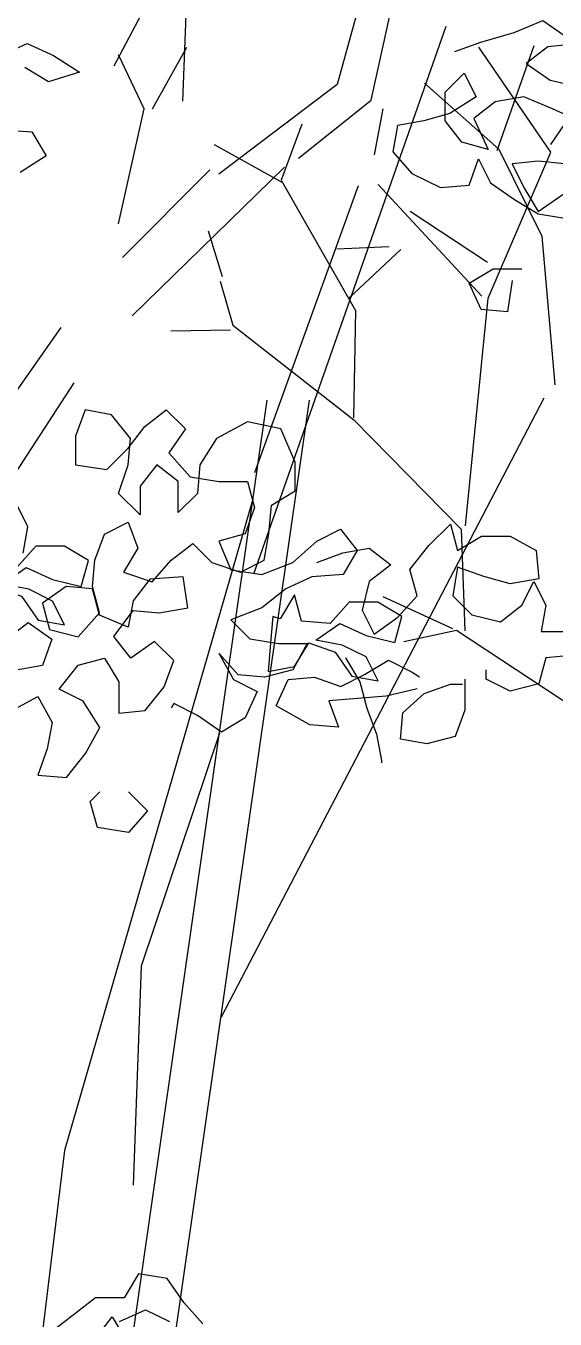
# Model space of a CAD drawing. Header units: metres. Extents: x 37 to 217, y 53 to 242.
# Drawn here: x 134.592 to 136.23, y 221.931 to 225.935 of the extents above; entities that cross this region are included whole.
import ezdxf

# ---------------------------------------------------------------- set-up
doc = ezdxf.new("R2010")
doc.units = ezdxf.units.M
doc.layers.add('DGPRO_Arboles existentes', color=7, linetype='Continuous')

# ---------------------------------------------------------------- blocks, each defined once
blk = doc.blocks.new('Celtis tala VISTA 250 gris')
at = {"color": 252}
for p, q in [((2391.4908, 1078.5062), (2390.9137, 1077.4036)), ((2391.4908, 1078.5062), (2390.9137, 1077.4036)), ((2391.1507, 1077.9743), (2391.1262, 1077.2961)), ((2391.1507, 1077.9743), (2391.1262, 1077.2961)), ((2391.7615, 1077.9154), (2391.6052, 1077.347)), ((2391.7615, 1077.9154), (2391.6052, 1077.347)), ((2391.7096, 1077.2983), (2391.8387, 1077.8803)), ((2391.7096, 1077.2983), (2391.8387, 1077.8803)), ((2391.9414, 1077.5267), (2391.3459, 1075.8318)), ((2391.9414, 1077.5267), (2391.3459, 1075.8318)), ((2391.0068, 1077.2723), (2390.9276, 1077.4388)), ((2391.0068, 1077.2723), (2390.9276, 1077.4388)), ((2391.0333, 1077.2723), (2391.139, 1077.4626)), ((2391.0333, 1077.2723), (2391.139, 1077.4626)), ((2392.2659, 1077.1378), (2392.0436, 1077.4627)), ((2392.2659, 1077.1378), (2392.0436, 1077.4627)), ((2392.0998, 1077.1432), (2392.2143, 1077.4683)), ((2392.0998, 1077.1432), (2392.2143, 1077.4683)), ((2392.266, 1077.1616), (2392.4332, 1077.4066)), ((2392.266, 1077.1616), (2392.4332, 1077.4066)), ((2391.6052, 1077.347), (2391.2386, 1077.0699)), ((2391.6052, 1077.347), (2391.2386, 1077.0699)), ((2391.8752, 1077.3516), (2392.1054, 1077.1468)), ((2391.8752, 1077.3516), (2392.1054, 1077.1468)), ((2391.4855, 1077.1188), (2391.7096, 1077.2983)), ((2391.4855, 1077.1188), (2391.7096, 1077.2983)), ((2390.9276, 1076.9155), (2391.0068, 1077.2723)), ((2390.9276, 1076.9155), (2391.0068, 1077.2723)), ((2391.7204, 1077.1296), (2391.7468, 1077.2723)), ((2391.7204, 1077.1296), (2391.7468, 1077.2723)), ((2391.4957, 1077.2241), (2391.4315, 1077.0511)), ((2391.4957, 1077.2241), (2391.4315, 1077.0511)), ((2391.437, 1077.0428), (2391.2248, 1077.1603)), ((2391.437, 1077.0428), (2391.2248, 1077.1603)), ((2392.0728, 1076.6855), (2392.2659, 1077.1378)), ((2392.0728, 1076.6855), (2392.2659, 1077.1378)), ((2392.1054, 1077.1468), (2392.2389, 1076.8783)), ((2392.1054, 1077.1468), (2392.2389, 1076.8783)), ((2391.2108, 1077.0826), (2390.9398, 1076.8117)), ((2391.2108, 1077.0826), (2390.9398, 1076.8117)), ((2391.4416, 1077.0916), (2390.9699, 1076.6312)), ((2391.4416, 1077.0916), (2390.9699, 1076.6312)), ((2391.3501, 1076.1461), (2391.6707, 1077.035)), ((2391.3501, 1076.1461), (2391.6707, 1077.035)), ((2391.4315, 1077.0511), (2391.6617, 1076.6481)), ((2391.4315, 1077.0511), (2391.6617, 1076.6481)), ((2392.0529, 1076.6918), (2391.7319, 1077.0378)), ((2392.0529, 1076.6918), (2391.7319, 1077.0378)), ((2391.8313, 1076.9551), (2392.0704, 1076.7973)), ((2391.8313, 1076.9551), (2392.0704, 1076.7973)), ((2391.2494, 1076.7517), (2391.2059, 1076.8933)), ((2391.2494, 1076.7517), (2391.2059, 1076.8933)), ((2392.2389, 1076.8783), (2392.2787, 1076.4181)), ((2392.2389, 1076.8783), (2392.2787, 1076.4181)), ((2391.6037, 1076.8382), (2391.7657, 1076.8461)), ((2391.6037, 1076.8382), (2391.7657, 1076.8461)), ((2391.8021, 1076.8364), (2391.6412, 1076.6863)), ((2391.8021, 1076.8364), (2391.6412, 1076.6863)), ((2391.2422, 1076.7381), (2391.2817, 1076.6028)), ((2391.2422, 1076.7381), (2391.2817, 1076.6028)), ((2392.0024, 1075.9814), (2392.0728, 1076.6855)), ((2392.0024, 1075.9814), (2392.0728, 1076.6855)), ((2391.6617, 1076.6481), (2391.6554, 1076.3152)), ((2391.6617, 1076.6481), (2391.6554, 1076.3152)), ((2390.7492, 1076.595), (2390.2675, 1075.9089)), ((2390.7492, 1076.595), (2390.2675, 1075.9089)), ((2391.2817, 1076.6028), (2391.6568, 1076.3097)), ((2391.2817, 1076.6028), (2391.6568, 1076.3097)), ((2391.2742, 1076.5867), (2391.0898, 1076.584)), ((2391.2742, 1076.5867), (2391.0898, 1076.584)), ((2390.7893, 1076.4235), (2390.3879, 1075.8095)), ((2390.7893, 1076.4235), (2390.3879, 1075.8095)), ((2390.729, 1071.7785), (2391.3881, 1076.3701)), ((2390.729, 1071.7785), (2391.3881, 1076.3701)), ((2390.9554, 1072.4418), (2391.5192, 1076.3701)), ((2390.9554, 1072.4418), (2391.5192, 1076.3701)), ((2392.2442, 1076.3759), (2391.2453, 1074.4601)), ((2392.2442, 1076.3759), (2391.2453, 1074.4601)), ((2391.6568, 1076.3097), (2391.9891, 1075.9711)), ((2391.6568, 1076.3097), (2391.9891, 1075.9711)), ((2391.3441, 1076.0633), (2390.761, 1074.0478)), ((2391.3441, 1076.0633), (2390.761, 1074.0478)), ((2391.9891, 1075.9711), (2392, 1075.6564)), ((2391.9891, 1075.9711), (2392, 1075.6564)), ((2391.9632, 1075.6623), (2391.7472, 1075.7615)), ((2391.9632, 1075.6623), (2391.7472, 1075.7615)), ((2391.9742, 1075.6577), (2391.8116, 1075.6218)), ((2391.9742, 1075.6577), (2391.8116, 1075.6218)), ((2392.3441, 1075.414), (2391.9742, 1075.6577)), ((2392.3441, 1075.414), (2391.9742, 1075.6577)), ((2391.2402, 1075.3394), (2390.9981, 1074.6186)), ((2391.2402, 1075.3394), (2390.9981, 1074.6186)), ((2390.9981, 1074.6186), (2390.9736, 1073.9403)), ((2390.9981, 1074.6186), (2390.9736, 1073.9403)), ((2390.761, 1074.0478), (2390.5682, 1072.462)), ((2390.761, 1074.0478), (2390.5682, 1072.462))]:
    blk.add_line(p, q, dxfattribs=at)
for points in [[(2390.5563, 1077.2077), (2390.6597, 1077.2004), (2390.7041, 1077.1266), (2390.6229, 1077.0748)], [(2390.5635, 1077.4367), (2390.6447, 1077.4738), (2390.726, 1077.4369), (2390.8073, 1077.3853), (2390.7113, 1077.3556), (2390.6374, 1077.3999)], [(2391.9686, 1077.4491), (2392.0499, 1077.4787), (2392.1533, 1077.5084), (2392.2419, 1077.5454), (2392.3158, 1077.4938), (2392.3971, 1077.4717), (2392.4561, 1077.5308)], [(2392.338, 1077.4716), (2392.2567, 1077.4642), (2392.1903, 1077.4124), (2392.2642, 1077.3607), (2392.3603, 1077.3387)], [(2392.353, 1077.2352), (2392.2717, 1077.2721), (2392.183, 1077.309), (2392.0943, 1077.2941), (2392.0279, 1077.2423), (2392.0723, 1077.1463), (2391.991, 1077.1684), (2391.9393, 1077.2349), (2391.9392, 1077.3235), (2391.9982, 1077.3827), (2392.0352, 1077.3088), (2391.954, 1077.257), (2391.8728, 1077.2348), (2391.7915, 1077.2199), (2391.7768, 1077.1387), (2391.836, 1077.0722), (2391.9247, 1077.028), (2392.0133, 1077.0354), (2392.0428, 1077.1167), (2392.0798, 1077.0429), (2392.1537, 1076.9912), (2392.2276, 1076.947), (2392.3163, 1076.9323)], [(2392.3088, 1077.1022), (2392.2275, 1077.1095), (2392.1462, 1077.1021), (2392.1832, 1077.0282), (2392.2276, 1076.9544), (2392.3236, 1077.021)], [(2391.9686, 1077.4491), (2392.0499, 1077.4787), (2392.1533, 1077.5084), (2392.2419, 1077.5454), (2392.3158, 1077.4938), (2392.3971, 1077.4717), (2392.4561, 1077.5308)], [(2392.338, 1077.4716), (2392.2567, 1077.4642), (2392.1903, 1077.4124), (2392.2642, 1077.3607), (2392.3603, 1077.3387)], [(2392.353, 1077.2352), (2392.2717, 1077.2721), (2392.183, 1077.309), (2392.0943, 1077.2941), (2392.0279, 1077.2423), (2392.0723, 1077.1463), (2391.991, 1077.1684), (2391.9393, 1077.2349), (2391.9392, 1077.3235), (2391.9982, 1077.3827), (2392.0352, 1077.3088), (2391.954, 1077.257), (2391.8728, 1077.2348), (2391.7915, 1077.2199), (2391.7768, 1077.1387), (2391.836, 1077.0722), (2391.9247, 1077.028), (2392.0133, 1077.0354), (2392.0428, 1077.1167), (2392.0798, 1077.0429), (2392.1537, 1076.9912), (2392.2276, 1076.947), (2392.3163, 1076.9323)], [(2392.3088, 1077.1022), (2392.2275, 1077.1095), (2392.1462, 1077.1021), (2392.1832, 1077.0282), (2392.2276, 1076.9544), (2392.3236, 1077.021)], [(2392.1466, 1076.7401), (2392.1319, 1076.644), (2392.0506, 1076.6513), (2392.0136, 1076.7325), (2392.0874, 1076.7769), (2392.1761, 1076.777)], [(2392.1466, 1076.7401), (2392.1319, 1076.644), (2392.0506, 1076.6513), (2392.0136, 1076.7325), (2392.0874, 1076.7769), (2392.1761, 1076.777)], [(2390.6328, 1075.8965), (2390.6475, 1075.9777), (2390.6105, 1076.0516)], [(2390.5814, 1075.6305), (2390.6478, 1075.6822), (2390.7217, 1075.6306), (2390.6923, 1075.5493), (2390.611, 1075.5344)], [(2390.5964, 1075.4088), (2390.6776, 1075.4532), (2390.722, 1075.372), (2390.7073, 1075.2907), (2390.6778, 1075.2094), (2390.7665, 1075.2021), (2390.8255, 1075.2761), (2390.8697, 1075.3574), (2390.818, 1075.4386), (2390.744, 1075.4755), (2390.8031, 1075.5494), (2390.8843, 1075.5716), (2390.9287, 1075.4978), (2390.9288, 1075.4018), (2391.0101, 1075.4092), (2391.0691, 1075.4831), (2391.0986, 1075.5644), (2391.0394, 1075.6235), (2390.9656, 1075.5717), (2390.9138, 1075.6382), (2390.9728, 1075.7195), (2391.0541, 1075.7122), (2391.1428, 1075.727), (2391.1279, 1075.823), (2391.0245, 1075.8156), (2390.9728, 1075.749), (2390.9581, 1075.6677), (2390.8694, 1075.7046), (2390.8472, 1075.7858), (2390.7659, 1075.7932), (2390.6921, 1075.7414), (2390.7143, 1075.6601), (2390.803, 1075.638), (2390.8694, 1075.712), (2390.8472, 1075.7932), (2390.8545, 1075.8745), (2390.884, 1075.9558), (2390.9578, 1075.9928), (2390.9874, 1075.9116), (2390.9432, 1075.8376), (2391.0319, 1075.8082), (2391.0909, 1075.8747), (2391.1574, 1075.9265), (2391.2165, 1075.8674), (2391.3052, 1075.838), (2391.379, 1075.875), (2391.3937, 1075.9563), (2391.401, 1076.0449), (2391.4749, 1076.0893), (2391.4748, 1076.178), (2391.4304, 1076.2814), (2391.3269, 1076.3034), (2391.2309, 1076.2516), (2391.1793, 1076.1703), (2391.172, 1076.0817), (2391.1129, 1076.0225), (2391.1128, 1076.1185), (2391.0463, 1076.1702), (2390.9947, 1076.1037), (2390.9947, 1076.015), (2390.9282, 1076.0814), (2390.9577, 1076.1701), (2390.965, 1076.2514), (2390.9058, 1076.3252), (2390.8245, 1076.3399), (2390.795, 1076.2586), (2390.7951, 1076.17), (2390.8912, 1076.1553), (2390.9576, 1076.2218), (2391.0093, 1076.2884), (2391.0757, 1076.3401), (2391.1349, 1076.2811), (2391.0832, 1076.2072), (2391.1498, 1076.1333), (2391.2384, 1076.1187), (2391.3271, 1076.1187), (2391.3493, 1076.0375), (2391.3199, 1075.9562), (2391.2386, 1075.934), (2391.2756, 1075.8453), (2391.3717, 1075.8307), (2391.4677, 1075.8677), (2391.5415, 1075.9342), (2391.6154, 1075.9712), (2391.6671, 1075.9048), (2391.6229, 1075.8309), (2391.5268, 1075.8234), (2391.4456, 1075.7864), (2391.3718, 1075.7272), (2391.2758, 1075.6902), (2391.3349, 1075.6311), (2391.4236, 1075.6165), (2391.5122, 1075.6165), (2391.468, 1075.5352), (2391.3794, 1075.513), (2391.2981, 1075.5203), (2391.2389, 1075.5867), (2391.2833, 1075.5055), (2391.3572, 1075.4686), (2391.3204, 1075.3873), (2391.2465, 1075.3429), (2391.1726, 1075.3946), (2391.0987, 1075.4315), (2391.0913, 1075.4167)], [(2390.6328, 1075.8965), (2390.6475, 1075.9777), (2390.6105, 1076.0516)], [(2390.5814, 1075.6305), (2390.6478, 1075.6822), (2390.7217, 1075.6306), (2390.6923, 1075.5493), (2390.611, 1075.5344)], [(2390.5964, 1075.4088), (2390.6776, 1075.4532), (2390.722, 1075.372), (2390.7073, 1075.2907), (2390.6778, 1075.2094), (2390.7665, 1075.2021), (2390.8255, 1075.2761), (2390.8697, 1075.3574), (2390.818, 1075.4386), (2390.744, 1075.4755), (2390.8031, 1075.5494), (2390.8843, 1075.5716), (2390.9287, 1075.4978), (2390.9288, 1075.4018), (2391.0101, 1075.4092), (2391.0691, 1075.4831), (2391.0986, 1075.5644), (2391.0394, 1075.6235), (2390.9656, 1075.5717), (2390.9138, 1075.6382), (2390.9728, 1075.7195), (2391.0541, 1075.7122), (2391.1428, 1075.727), (2391.1279, 1075.823), (2391.0245, 1075.8156), (2390.9728, 1075.749), (2390.9581, 1075.6677), (2390.8694, 1075.7046), (2390.8472, 1075.7858), (2390.7659, 1075.7932), (2390.6921, 1075.7414), (2390.7143, 1075.6601), (2390.803, 1075.638), (2390.8694, 1075.712), (2390.8472, 1075.7932), (2390.8545, 1075.8745), (2390.884, 1075.9558), (2390.9578, 1075.9928), (2390.9874, 1075.9116), (2390.9432, 1075.8376), (2391.0319, 1075.8082), (2391.0909, 1075.8747), (2391.1574, 1075.9265), (2391.2165, 1075.8674), (2391.3052, 1075.838), (2391.379, 1075.875), (2391.3937, 1075.9563), (2391.401, 1076.0449), (2391.4749, 1076.0893), (2391.4748, 1076.178), (2391.4304, 1076.2814), (2391.3269, 1076.3034), (2391.2309, 1076.2516), (2391.1793, 1076.1703), (2391.172, 1076.0817), (2391.1129, 1076.0225), (2391.1128, 1076.1185), (2391.0463, 1076.1702), (2390.9947, 1076.1037), (2390.9947, 1076.015), (2390.9282, 1076.0814), (2390.9577, 1076.1701), (2390.965, 1076.2514), (2390.9058, 1076.3252), (2390.8245, 1076.3399), (2390.795, 1076.2586), (2390.7951, 1076.17), (2390.8912, 1076.1553), (2390.9576, 1076.2218), (2391.0093, 1076.2884), (2391.0757, 1076.3401), (2391.1349, 1076.2811), (2391.0832, 1076.2072), (2391.1498, 1076.1333), (2391.2384, 1076.1187), (2391.3271, 1076.1187), (2391.3493, 1076.0375), (2391.3199, 1075.9562), (2391.2386, 1075.934), (2391.2756, 1075.8453), (2391.3717, 1075.8307), (2391.4677, 1075.8677), (2391.5415, 1075.9342), (2391.6154, 1075.9712), (2391.6671, 1075.9048), (2391.6229, 1075.8309), (2391.5268, 1075.8234), (2391.4456, 1075.7864), (2391.3718, 1075.7272), (2391.2758, 1075.6902), (2391.3349, 1075.6311), (2391.4236, 1075.6165), (2391.5122, 1075.6165), (2391.468, 1075.5352), (2391.3794, 1075.513), (2391.2981, 1075.5203), (2391.2389, 1075.5867), (2391.2833, 1075.5055), (2391.3572, 1075.4686), (2391.3204, 1075.3873), (2391.2465, 1075.3429), (2391.1726, 1075.3946), (2391.0987, 1075.4315), (2391.0913, 1075.4167)], [(2391.5416, 1075.8677), (2391.6228, 1075.8974), (2391.7041, 1075.9122), (2391.7706, 1075.8606), (2391.7042, 1075.8088), (2391.6821, 1075.7201), (2391.7191, 1075.6463), (2391.7929, 1075.6981), (2391.852, 1075.7646), (2391.8297, 1075.8458), (2391.8887, 1075.9198), (2391.9552, 1075.9863), (2391.9774, 1075.9051), (2392.0513, 1075.9495), (2392.1399, 1075.9496), (2392.2212, 1075.9053), (2392.2287, 1075.8167), (2392.14, 1075.8018), (2392.0588, 1075.8239), (2391.9775, 1075.8534), (2391.9628, 1075.7647), (2392.0219, 1075.7057), (2392.1106, 1075.6836), (2392.177, 1075.7353), (2392.2139, 1075.8093), (2392.2509, 1075.7354), (2392.2362, 1075.6541), (2392.3249, 1075.6542)], [(2392.3397, 1075.5804), (2392.2511, 1075.5729), (2392.229, 1075.4916), (2392.1403, 1075.4694), (2392.0664, 1075.5062), (2392.0664, 1075.5358)], [(2391.5416, 1075.8677), (2391.6228, 1075.8974), (2391.7041, 1075.9122), (2391.7706, 1075.8606), (2391.7042, 1075.8088), (2391.6821, 1075.7201), (2391.7191, 1075.6463), (2391.7929, 1075.6981), (2391.852, 1075.7646), (2391.8297, 1075.8458), (2391.8887, 1075.9198), (2391.9552, 1075.9863), (2391.9774, 1075.9051), (2392.0513, 1075.9495), (2392.1399, 1075.9496), (2392.2212, 1075.9053), (2392.2287, 1075.8167), (2392.14, 1075.8018), (2392.0588, 1075.8239), (2391.9775, 1075.8534), (2391.9628, 1075.7647), (2392.0219, 1075.7057), (2392.1106, 1075.6836), (2392.177, 1075.7353), (2392.2139, 1075.8093), (2392.2509, 1075.7354), (2392.2362, 1075.6541), (2392.3249, 1075.6542)], [(2392.3397, 1075.5804), (2392.2511, 1075.5729), (2392.229, 1075.4916), (2392.1403, 1075.4694), (2392.0664, 1075.5062), (2392.0664, 1075.5358)], [(2390.4354, 1075.8739), (2390.4281, 1075.7926), (2390.4208, 1075.7039), (2390.5021, 1075.7188), (2390.5463, 1075.7927), (2390.6276, 1075.7632), (2390.6794, 1075.6894), (2390.7607, 1075.6747), (2390.7237, 1075.7485), (2390.6498, 1075.7854), (2390.5685, 1075.8001), (2390.6423, 1075.8519), (2390.7236, 1075.815), (2390.8123, 1075.793), (2390.8344, 1075.8742), (2390.7604, 1075.9185), (2390.6718, 1075.9184), (2390.6128, 1075.8519), (2390.5241, 1075.8592), (2390.5019, 1075.9404), (2390.4576, 1075.8665), (2390.4354, 1075.8739)], [(2390.4354, 1075.8739), (2390.4281, 1075.7926), (2390.4208, 1075.7039), (2390.5021, 1075.7188), (2390.5463, 1075.7927), (2390.6276, 1075.7632), (2390.6794, 1075.6894), (2390.7607, 1075.6747), (2390.7237, 1075.7485), (2390.6498, 1075.7854), (2390.5685, 1075.8001), (2390.6423, 1075.8519), (2390.7236, 1075.815), (2390.8123, 1075.793), (2390.8344, 1075.8742), (2390.7604, 1075.9185), (2390.6718, 1075.9184), (2390.6128, 1075.8519), (2390.5241, 1075.8592), (2390.5019, 1075.9404), (2390.4576, 1075.8665), (2390.4354, 1075.8739)], [(2391.406, 1075.7007), (2391.3987, 1075.6194), (2391.3914, 1075.5308), (2391.4727, 1075.5456), (2391.5169, 1075.6195), (2391.5982, 1075.59), (2391.65, 1075.5162), (2391.7313, 1075.5015), (2391.6943, 1075.5754), (2391.6204, 1075.6122), (2391.5391, 1075.6269), (2391.6129, 1075.6787), (2391.6942, 1075.6418), (2391.7829, 1075.6198), (2391.805, 1075.701), (2391.7311, 1075.7453), (2391.6424, 1075.7452), (2391.5834, 1075.6787), (2391.4947, 1075.686), (2391.4725, 1075.7672), (2391.4282, 1075.6933), (2391.406, 1075.7007)], [(2391.406, 1075.7007), (2391.3987, 1075.6194), (2391.3914, 1075.5308), (2391.4727, 1075.5456), (2391.5169, 1075.6195), (2391.5982, 1075.59), (2391.65, 1075.5162), (2391.7313, 1075.5015), (2391.6943, 1075.5754), (2391.6204, 1075.6122), (2391.5391, 1075.6269), (2391.6129, 1075.6787), (2391.6942, 1075.6418), (2391.7829, 1075.6198), (2391.805, 1075.701), (2391.7311, 1075.7453), (2391.6424, 1075.7452), (2391.5834, 1075.6787), (2391.4947, 1075.686), (2391.4725, 1075.7672), (2391.4282, 1075.6933), (2391.406, 1075.7007)], [(2391.8522, 1075.4765), (2391.7562, 1075.4542), (2391.5789, 1075.4393), (2391.6085, 1075.3581), (2391.5199, 1075.3654), (2391.4164, 1075.4244), (2391.4532, 1075.5057), (2391.5345, 1075.5131), (2391.6158, 1075.4836), (2391.6896, 1075.5207), (2391.7635, 1075.5651), (2391.8374, 1075.5282), (2391.8596, 1075.5134)], [(2391.8522, 1075.4765), (2391.7562, 1075.4542), (2391.5789, 1075.4393), (2391.6085, 1075.3581), (2391.5199, 1075.3654), (2391.4164, 1075.4244), (2391.4532, 1075.5057), (2391.5345, 1075.5131), (2391.6158, 1075.4836), (2391.6896, 1075.5207), (2391.7635, 1075.5651), (2391.8374, 1075.5282), (2391.8596, 1075.5134)], [(2391.6305, 1075.5723), (2391.6749, 1075.4985), (2391.6971, 1075.4172), (2391.7268, 1075.336), (2391.7416, 1075.2547), (2391.7416, 1075.2474)], [(2391.6305, 1075.5723), (2391.6749, 1075.4985), (2391.6971, 1075.4172), (2391.7268, 1075.336), (2391.7416, 1075.2547), (2391.7416, 1075.2474)], [(2391.9999, 1075.5062), (2392, 1075.4101), (2391.9706, 1075.3288), (2391.8819, 1075.3066), (2391.8006, 1075.3213), (2391.808, 1075.4026), (2391.8744, 1075.4617), (2391.9556, 1075.4913), (2391.9926, 1075.4914)], [(2391.9999, 1075.5062), (2392, 1075.4101), (2391.9706, 1075.3288), (2391.8819, 1075.3066), (2391.8006, 1075.3213), (2391.808, 1075.4026), (2391.8744, 1075.4617), (2391.9556, 1075.4913), (2391.9926, 1075.4914)], [(2390.9586, 1075.158), (2391.0177, 1075.0989), (2390.9587, 1075.0324), (2390.8626, 1075.0471), (2390.8404, 1075.1283), (2390.8699, 1075.1579)], [(2390.9586, 1075.158), (2391.0177, 1075.0989), (2390.9587, 1075.0324), (2390.8626, 1075.0471), (2390.8404, 1075.1283), (2390.8699, 1075.1579)], [(2391.1891, 1073.5107), (2391.13, 1073.5772), (2391.0782, 1073.651), (2390.9895, 1073.6657), (2390.9452, 1073.5918), (2390.8566, 1073.5917), (2390.7237, 1073.4881)], [(2390.8567, 1073.4661), (2390.9084, 1073.5326), (2390.9528, 1073.4588)], [(2390.9305, 1073.5179), (2391.0118, 1073.5549), (2391.0857, 1073.518)]]:
    blk.add_lwpolyline(points, dxfattribs=at)
blk.add_spline([(2391.9166, 1077.8174), (2392.0093, 1077.8367), (2392.0247, 1077.7943), (2392.0826, 1077.8251), (2392.1058, 1077.7943), (2392.156, 1077.7981), (2392.2487, 1077.7248), (2392.3955, 1077.7248), (2392.4495, 1077.5974), (2392.5886, 1077.6939), (2392.6658, 1077.555), (2392.6658, 1077.5588)], degree=3, dxfattribs=at)
blk.add_spline([(2391.9166, 1077.8174), (2392.0093, 1077.8367), (2392.0247, 1077.7943), (2392.0826, 1077.8251), (2392.1058, 1077.7943), (2392.156, 1077.7981), (2392.2487, 1077.7248), (2392.3955, 1077.7248), (2392.4495, 1077.5974), (2392.5886, 1077.6939), (2392.6658, 1077.555), (2392.6658, 1077.5588)], degree=3, dxfattribs=at)

msp = doc.modelspace()

# ---------------------------------------------------------------- block references
at = {"layer": 'DGPRO_Arboles existentes'}
msp.add_blockref('Celtis tala VISTA 250 gris', (-2256.0494, -851.5942), dxfattribs=at)

doc.saveas('drawing.dxf')
